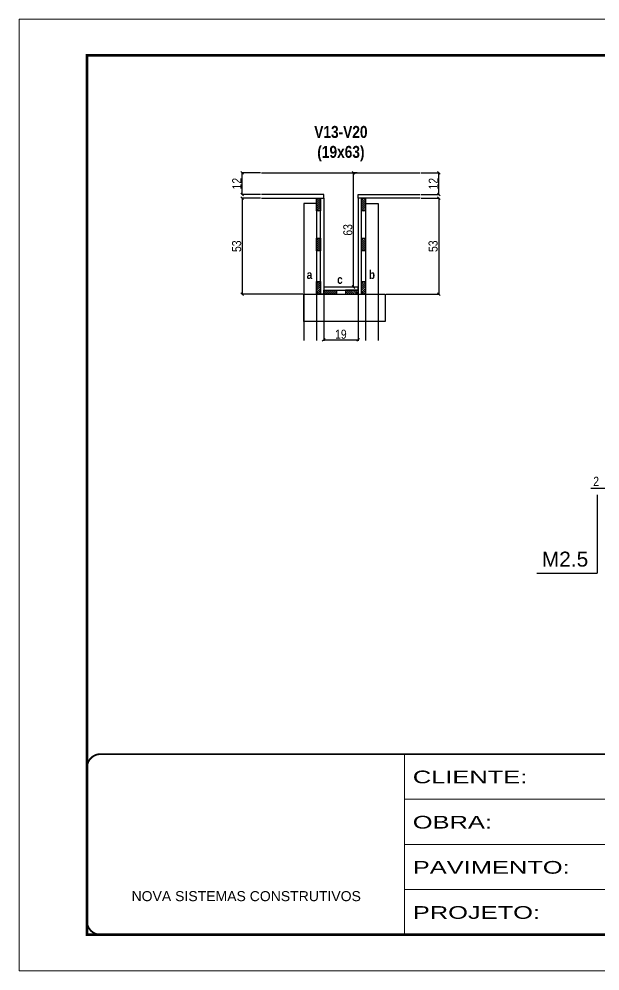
# Model space of a CAD drawing. Extents: x 3330 to 22105, y 1197 to 30204.
# Drawn here: x 12846 to 13487, y 25317 to 26367 of the extents above; entities that cross this region are included whole.
import ezdxf

# ---------------------------------------------------------------- set-up
doc = ezdxf.new("R2010")
doc.units = 0
doc.linetypes.add('CONTINUO', pattern=[0])
doc.linetypes.add('DASHED', pattern=[0.75, 0.5, -0.25])
for name, color, linetype, lineweight in [('CONCRETO', 251, 'Continuous', 25), ('Folhas', 255, 'Continuous', 9), ('SARRAFO DE PRESSAO', 251, 'DASHED', 9)]:
    doc.layers.add(name, color=color, linetype=linetype, lineweight=lineweight)
for name, color, linetype in [('COTA', 241, 'Continuous'), ('detalhes', 4, 'Continuous'), ('NOMENCLATURA', 7, 'Continuous'), ('Painéis', 200, 'Continuous'), ('SARR_2.2x7', 40, 'Continuous')]:
    doc.layers.add(name, color=color, linetype=linetype)
doc.styles.add('ARIAL', font='arial.ttf')
doc.styles.add('COTA TECNICA', font='techl___.ttf', dxfattribs={"height": 10})
doc.styles.add('COTA TECNICA 2X', font='techl___.ttf', dxfattribs={"height": 10})
doc.styles.get("Standard").update_dxf_attribs({"font": 'arial.ttf'})
doc.styles.add('TECNICA', font='techb___.ttf', dxfattribs={"height": 10})
doc.styles.add('Tecnologia', font='')
doc.styles.get('Tecnologia').set_extended_font_data('Forgotten Futurist')
doc.dimstyles.new('PAINEL', dxfattribs={"dimtxt": 10, "dimasz": 3, "dimexe": 3, "dimexo": 3, "dimgap": 3, "dimtad": 1, "dimdec": 1, "dimzin": 12, "dimdsep": 46, "dimtxsty": 'COTA TECNICA', "dimblk1": 'OBLIQUE', "dimblk2": 'OBLIQUE', "dimsah": 1, "dimcen": 0.9, "dimclrd": 4, "dimclre": 4, "dimclrt": 240, "dimadec": 1, "dimazin": 3, "dimtfac": 1, "dimtdec": 1, "dimtmove": 0, "dimatfit": 3, "dimfxl": 1, "dimtolj": 1, "dimtzin": 12, "dimarcsym": 0})
doc.dimstyles.new('SECAO', dxfattribs={"dimscale": 0.333333, "dimtxt": 5, "dimasz": 9, "dimexe": 3, "dimexo": 3, "dimgap": 3, "dimtad": 1, "dimdec": 1, "dimlfac": 0.5, "dimzin": 12, "dimdsep": 46, "dimtxsty": 'COTA TECNICA 2X', "dimblk1": 'OBLIQUE', "dimblk2": 'OBLIQUE', "dimsah": 1, "dimcen": 0.9, "dimclrd": 4, "dimclre": 4, "dimclrt": 240, "dimadec": 1, "dimazin": 3, "dimtfac": 1, "dimtdec": 1, "dimtmove": 0, "dimatfit": 3, "dimfxl": 1, "dimtolj": 1, "dimtzin": 12, "dimarcsym": 0})

# ---------------------------------------------------------------- blocks, each defined once
blk = doc.blocks.new('9999999999')
at = {"color": 30, "linetype": 'CONTINUO'}
for p, q in [((98564.6, 34230.2), (98564.6, 34429.4)), ((98564.6, 34379.6), (99584, 34379.6)), ((98564.6, 34329.8), (99488, 34329.8)), ((98564.6, 34280), (99488, 34280))]:
    blk.add_line(p, q, dxfattribs=at)
at = {"color": 30, "linetype": 'CONTINUO', "const_width": 2}
blk.add_lwpolyline([(99584, 34230.2), (99584, 34414.4, 0.414214), (99569, 34429.4), (98229, 34429.4, 0.414214), (98214, 34414.4), (98214, 34245.2, 0.414214), (98229, 34230.2), (99584, 34230.2)], format="xyb", dxfattribs=at)
at = {"layer": 'Folhas'}
blk.add_lwpolyline([(98139, 34190.2), (99624, 34190.2), (99624, 35240.2), (98139, 35240.2)], close=True, dxfattribs=at)
at = {"layer": 'Folhas', "color": 30, "const_width": 3}
blk.add_lwpolyline([(98214, 34230.2), (99584, 34230.2), (99584, 35200.2), (98214, 35200.2)], close=True, dxfattribs=at)
at = {"color": 7, "linetype": 'Continuous', "ltscale": 5, "style": 'ARIAL'}
blk.add_text('NOVA SISTEMAS CONSTRUTIVOS', height=11.059, dxfattribs=at).set_placement((98263.2, 34267.2))
at = {"layer": 'Folhas', "color": 7, "style": 'Tecnologia', "width": 1.5}
for s, p in [('CLIENTE:', (98573.7, 34397.2)), ('OBRA:', (98573.7, 34347.3)), ('PAVIMENTO:', (98573.7, 34297.5)), ('PROJETO:', (98573.7, 34247.7))]:
    blk.add_text(s, height=14, dxfattribs=at).set_placement(p)
blk = doc.blocks.new('_Oblique')
at = {"color": 0, "linetype": 'ByBlock', "lineweight": -2}
blk.add_line((-0.5, -0.5), (0.5, 0.5), dxfattribs=at)
blk = doc.blocks.new('*D2326')
at = {"layer": 'COTA', "color": 4, "lineweight": -2, "transparency": 16777216}
for p, q in [((13290.1, 26169.8), (13310.4, 26169.8)), ((13309.4, 26169.8), (13309.4, 26063.8)), ((13251.2, 26063.8), (13310.4, 26063.8))]:
    blk.add_line(p, q, dxfattribs=at)
at = {"layer": 'Defpoints', "color": 0, "transparency": 16777216}
for p in [(13289.1, 26169.8), (13250.2, 26063.8, 0), (13309.4, 26063.8)]:
    blk.add_point(p, dxfattribs=at)
at = {"layer": 'COTA', "color": 4, "lineweight": -2, "transparency": 16777216, "xscale": 3, "yscale": 3, "zscale": 3}
for p, rotation in [((13309.4, 26169.8), 90), ((13309.4, 26063.8), 270)]:
    blk.add_blockref('_Oblique', p, dxfattribs=dict(at, rotation=rotation))
at = {"layer": 'COTA', "color": 240, "transparency": 16777216, "insert": (13303.2, 26116.8), "char_height": 10, "attachment_point": 5, "rotation": 90, "style": 'COTA TECNICA 2X'}
blk.add_mtext('\\A1;53', dxfattribs=at)
blk = doc.blocks.new('*D2327')
at = {"layer": 'COTA', "color": 4, "lineweight": -2, "transparency": 16777216}
for p, q in [((13290.1, 26197.8), (13310.4, 26197.8)), ((13309.4, 26173.8), (13309.4, 26197.8)), ((13290.1, 26173.8), (13310.4, 26173.8))]:
    blk.add_line(p, q, dxfattribs=at)
at = {"layer": 'Defpoints', "color": 0, "transparency": 16777216}
for p in [(13289.1, 26197.8), (13309.4, 26197.8), (13289.1, 26173.8)]:
    blk.add_point(p, dxfattribs=at)
at = {"layer": 'COTA', "color": 4, "lineweight": -2, "transparency": 16777216, "xscale": 3, "yscale": 3, "zscale": 3}
for p, rotation in [((13309.4, 26197.8), 90), ((13309.4, 26173.8), 270)]:
    blk.add_blockref('_Oblique', p, dxfattribs=dict(at, rotation=rotation))
at = {"layer": 'COTA', "color": 240, "transparency": 16777216, "insert": (13303.4, 26185.8), "char_height": 10, "attachment_point": 5, "rotation": 90, "style": 'COTA TECNICA 2X'}
blk.add_mtext('\\A1;12', dxfattribs=at)
blk = doc.blocks.new('*D2328')
at = {"layer": 'COTA', "color": 4, "lineweight": -2, "transparency": 16777216}
for p, q in [((13112.7, 26169.8), (13091.5, 26169.8)), ((13092.5, 26169.8), (13092.5, 26063.8)), ((13159.4, 26063.8), (13091.5, 26063.8))]:
    blk.add_line(p, q, dxfattribs=at)
at = {"layer": 'Defpoints', "color": 0, "transparency": 16777216}
for p in [(13113.7, 26169.8), (13092.5, 26063.8), (13160.4, 26063.8, 0)]:
    blk.add_point(p, dxfattribs=at)
at = {"layer": 'COTA', "color": 4, "lineweight": -2, "transparency": 16777216, "xscale": 3, "yscale": 3, "zscale": 3}
for p, rotation in [((13092.5, 26169.8), 90), ((13092.5, 26063.8), 270)]:
    blk.add_blockref('_Oblique', p, dxfattribs=dict(at, rotation=rotation))
at = {"layer": 'COTA', "color": 240, "transparency": 16777216, "insert": (13086.3, 26116.8), "char_height": 10, "attachment_point": 5, "rotation": 90, "style": 'COTA TECNICA 2X'}
blk.add_mtext('\\A1;53', dxfattribs=at)
blk = doc.blocks.new('*D2329')
at = {"layer": 'COTA', "color": 4, "lineweight": -2, "transparency": 16777216}
for p, q in [((13219.4, 26197.8), (13214.3, 26197.8)), ((13215.3, 26071.8), (13215.3, 26197.8)), ((13219.4, 26071.8), (13214.3, 26071.8))]:
    blk.add_line(p, q, dxfattribs=at)
at = {"layer": 'Defpoints', "color": 0, "transparency": 16777216}
for p in [(13215.3, 26197.8), (13220.4, 26197.8), (13220.4, 26071.8)]:
    blk.add_point(p, dxfattribs=at)
at = {"layer": 'COTA', "color": 4, "lineweight": -2, "transparency": 16777216, "xscale": 3, "yscale": 3, "zscale": 3}
for p, rotation in [((13215.3, 26197.8), 90), ((13215.3, 26071.8), 270)]:
    blk.add_blockref('_Oblique', p, dxfattribs=dict(at, rotation=rotation))
at = {"layer": 'COTA', "color": 240, "transparency": 16777216, "insert": (13209.1, 26134.8), "char_height": 10, "attachment_point": 5, "rotation": 90, "style": 'COTA TECNICA 2X'}
blk.add_mtext('\\A1;63', dxfattribs=at)
blk = doc.blocks.new('*D2330')
at = {"layer": 'COTA', "color": 4, "lineweight": -2, "transparency": 16777216}
for p, q in [((13112.7, 26197.8), (13091.5, 26197.8)), ((13092.5, 26173.8), (13092.5, 26197.8)), ((13112.7, 26173.8), (13091.5, 26173.8))]:
    blk.add_line(p, q, dxfattribs=at)
at = {"layer": 'Defpoints', "color": 0, "transparency": 16777216}
for p in [(13092.5, 26197.8), (13113.7, 26197.8), (13113.7, 26173.8)]:
    blk.add_point(p, dxfattribs=at)
at = {"layer": 'COTA', "color": 4, "lineweight": -2, "transparency": 16777216, "xscale": 3, "yscale": 3, "zscale": 3}
for p, rotation in [((13092.5, 26197.8), 90), ((13092.5, 26173.8), 270)]:
    blk.add_blockref('_Oblique', p, dxfattribs=dict(at, rotation=rotation))
at = {"layer": 'COTA', "color": 240, "transparency": 16777216, "insert": (13086.4, 26185.8), "char_height": 10, "attachment_point": 5, "rotation": 90, "style": 'COTA TECNICA 2X'}
blk.add_mtext('\\A1;12', dxfattribs=at)
blk = doc.blocks.new('*D2331')
at = {"layer": 'COTA', "color": 4, "lineweight": -2, "transparency": 16777216}
for p, q in [((13182.4, 26062.8), (13182.4, 26012.6)), ((13220.4, 26062.8), (13220.4, 26012.6)), ((13182.4, 26013.6), (13220.4, 26013.6))]:
    blk.add_line(p, q, dxfattribs=at)
at = {"layer": 'Defpoints', "color": 0, "transparency": 16777216}
for p in [(13182.4, 26063.8), (13220.4, 26063.8), (13220.4, 26013.6)]:
    blk.add_point(p, dxfattribs=at)
at = {"layer": 'COTA', "color": 4, "lineweight": -2, "transparency": 16777216, "xscale": 3, "yscale": 3, "zscale": 3, "rotation": 180}
blk.add_blockref('_Oblique', (13182.4, 26013.6), dxfattribs=at)
at = {"layer": 'COTA', "color": 4, "lineweight": -2, "transparency": 16777216, "xscale": 3, "yscale": 3, "zscale": 3}
blk.add_blockref('_Oblique', (13220.4, 26013.6), dxfattribs=at)
at = {"layer": 'COTA', "color": 240, "transparency": 16777216, "insert": (13201.4, 26019.7), "char_height": 10, "attachment_point": 5, "style": 'COTA TECNICA 2X'}
blk.add_mtext('\\A1;19', dxfattribs=at)
blk = doc.blocks.new('*D2279')
at = {"layer": 'COTA', "color": 4, "linetype": 'ByBlock', "lineweight": -2, "transparency": 16777216}
for p, q in [((13495.3, 25873.9), (13495.3, 25846.5)), ((13497.3, 25873.9), (13497.3, 25846.5)), ((13495.3, 25849.5), (13477.2, 25849.5)), ((13497.3, 25849.5), (13495.3, 25849.5)), ((13497.3, 25849.5), (13500.3, 25849.5))]:
    blk.add_line(p, q, dxfattribs=at)
at = {"layer": 'Defpoints', "color": 0, "linetype": 'ByBlock', "transparency": 16777216}
for p in [(13495.3, 25876.9), (13497.3, 25876.9), (13495.3, 25849.5)]:
    blk.add_point(p, dxfattribs=at)
at = {"layer": 'COTA', "color": 4, "linetype": 'ByBlock', "lineweight": -2, "transparency": 16777216, "xscale": 3, "yscale": 3, "zscale": 3}
blk.add_blockref('_Oblique', (13495.3, 25849.5), dxfattribs=at)
at = {"layer": 'COTA', "color": 4, "linetype": 'ByBlock', "lineweight": -2, "transparency": 16777216, "xscale": 3, "yscale": 3, "zscale": 3, "rotation": 180}
blk.add_blockref('_Oblique', (13497.3, 25849.5), dxfattribs=at)
at = {"layer": 'COTA', "color": 240, "linetype": 'ByBlock', "transparency": 16777216, "insert": (13483.2, 25857.5), "char_height": 10, "attachment_point": 5, "style": 'COTA TECNICA'}
blk.add_mtext('\\A1;2', dxfattribs=at)

msp = doc.modelspace()

# ---------------------------------------------------------------- hatches: boundary and pattern name
at = {"layer": 'SARR_2.2x7'}
h = msp.add_hatch(dxfattribs=at)
h.set_pattern_fill('ANSI31', color=256, scale=0.5)
h.set_pattern_definition([(45, (-110298.1795, -6948.5615), (-1.122532015, 1.122532015), [])])
h.paths.add_polyline_path([(13174.39, 26169.78), (13178.79, 26169.78), (13178.79, 26155.78), (13174.39, 26155.78)])
h = msp.add_hatch(dxfattribs=at)
h.set_pattern_fill('ANSI31', color=256, scale=0.5)
h.set_pattern_definition([(45, (-110248.5795, -6948.5615), (-1.122532015, 1.122532015), [])])
h.paths.add_polyline_path([(13223.99, 26169.78), (13228.39, 26169.78), (13228.39, 26155.78), (13223.99, 26155.78)])
h = msp.add_hatch(dxfattribs=at)
h.set_pattern_fill('ANSI31', color=256, scale=0.5)
h.set_pattern_definition([(45, (-110298.1795, -6992.5615), (-1.122532015, 1.122532015), [])])
h.paths.add_polyline_path([(13174.39, 26125.78), (13178.79, 26125.78), (13178.79, 26111.78), (13174.39, 26111.78)])
h = msp.add_hatch(dxfattribs=at)
h.set_pattern_fill('ANSI31', color=256, scale=0.5)
h.set_pattern_definition([(45, (-110248.5795, -6992.5615), (-1.122532015, 1.122532015), [])])
h.paths.add_polyline_path([(13223.99, 26125.78), (13228.39, 26125.78), (13228.39, 26111.78), (13223.99, 26111.78)])
h = msp.add_hatch(dxfattribs=at)
h.set_pattern_fill('ANSI31', color=256, scale=0.5)
h.set_pattern_definition([(45, (-110298.1795, -7040.5615), (-1.122532015, 1.122532015), [])])
h.paths.add_polyline_path([(13174.39, 26077.78), (13178.79, 26077.78), (13178.79, 26063.78), (13174.39, 26063.78)])
h = msp.add_hatch(dxfattribs=at)
h.set_pattern_fill('ANSI31', color=256, scale=0.5)
h.set_pattern_definition([(45, (-110248.5795, -7040.5615), (-1.122532015, 1.122532015), [])])
h.paths.add_polyline_path([(13223.99, 26077.78), (13228.39, 26077.78), (13228.39, 26063.78), (13223.99, 26063.78)])
h = msp.add_hatch(dxfattribs=at)
h.set_pattern_fill('ANSI31', color=256, scale=0.5, angle=90)
h.set_pattern_definition([(135, (46417.9288, -97448.3926), (-1.122532015, -1.122532015), [])])
h.paths.add_polyline_path([(13196.39, 26063.78), (13196.39, 26068.18), (13182.39, 26068.18), (13182.39, 26063.78)])
h = msp.add_hatch(dxfattribs=at)
h.set_pattern_fill('ANSI31', color=256, scale=0.5, angle=90)
h.set_pattern_definition([(135, (46355.9288, -97448.3926), (-1.122532015, -1.122532015), [])])
h.paths.add_polyline_path([(13206.39, 26063.78), (13206.39, 26068.18), (13220.39, 26068.18), (13220.39, 26063.78)])

# ---------------------------------------------------------------- linework, layer by layer
for p, q in [((13174.39, 26163.78), (13160.39, 26163.78)), ((13160.39, 26163.78), (13160.39, 26012.75)), ((13174.39, 26163.78), (13174.39, 26012.75)), ((13228.39, 26163.78), (13242.39, 26163.78)), ((13228.39, 26163.78), (13228.39, 26012.75)), ((13242.39, 26163.78), (13242.39, 26012.75))]:
    msp.add_line(p, q)
at = {"linetype": 'Continuous'}
msp.add_lwpolyline([(13250.24, 26033.78), (13160.39, 26033.78), (13160.39, 26063.78), (13250.24, 26063.78)], close=True, dxfattribs=at)
at = {"layer": 'CONCRETO', "linetype": 'Continuous'}
msp.add_line((13113.69, 26197.78), (13289.09, 26197.78), dxfattribs=at)
at = {"layer": 'NOMENCLATURA', "linetype": 'Continuous'}
for p in [(13484.47, 25842.58), (13417.52, 25756.23)]:
    msp.add_line(p, (13484.47, 25756.23), dxfattribs=at)
at = {"layer": 'Painéis', "linetype": 'Continuous', "elevation": 0}
for points in [[(13113.69, 26169.78), (13182.39, 26169.78), (13182.39, 26173.78), (13113.69, 26173.78)], [(13289.09, 26169.78), (13220.39, 26169.78), (13220.39, 26173.78), (13289.09, 26173.78)]]:
    msp.add_lwpolyline(points, dxfattribs=at)
at = {"layer": 'Painéis', "linetype": 'Continuous'}
for points in [[(13178.79, 26063.78), (13178.79, 26169.78), (13182.39, 26169.78), (13182.39, 26063.78)], [(13223.99, 26063.78), (13223.99, 26169.78), (13220.39, 26169.78), (13220.39, 26063.78)], [(13220.39, 26071.78), (13182.39, 26071.78), (13182.39, 26068.18), (13220.39, 26068.18)]]:
    msp.add_lwpolyline(points, close=True, dxfattribs=at)
at = {"layer": 'SARR_2.2x7'}
for points in [[(13174.39, 26155.78), (13174.39, 26169.78), (13178.79, 26169.78), (13178.79, 26155.78)], [(13223.99, 26155.78), (13223.99, 26169.78), (13228.39, 26169.78), (13228.39, 26155.78)], [(13174.39, 26111.78), (13174.39, 26125.78), (13178.79, 26125.78), (13178.79, 26111.78)], [(13223.99, 26111.78), (13223.99, 26125.78), (13228.39, 26125.78), (13228.39, 26111.78)], [(13174.39, 26063.78), (13174.39, 26077.78), (13178.79, 26077.78), (13178.79, 26063.78)], [(13223.99, 26063.78), (13223.99, 26077.78), (13228.39, 26077.78), (13228.39, 26063.78)], [(13182.39, 26068.18), (13196.39, 26068.18), (13196.39, 26063.78), (13182.39, 26063.78)], [(13220.39, 26068.18), (13206.39, 26068.18), (13206.39, 26063.78), (13220.39, 26063.78)]]:
    msp.add_lwpolyline(points, close=True, dxfattribs=at)

# ---------------------------------------------------------------- block references
at = {"layer": 'SARRAFO DE PRESSAO', "color": 6, "linetype": 'ByBlock'}
msp.add_blockref('9999999999', (-85292.92, -8872.81), dxfattribs=at)

# ---------------------------------------------------------------- texts
at = {"layer": 'detalhes', "style": 'TECNICA'}
for s, p in [('a', (13163.66, 26080.67)), ('c', (13197.21, 26075.25)), ('b', (13232.27, 26080.66))]:
    msp.add_text(s, height=9.6, dxfattribs=at).set_placement(p)
at = {"layer": 'NOMENCLATURA', "linetype": 'Continuous'}
msp.add_text('M2.5', height=16.5, dxfattribs=at).set_placement((13423.19, 25763.43))
at = {"layer": 'NOMENCLATURA', "insert": (13201.39, 26249.47), "char_height": 13.2, "attachment_point": 2, "style": 'TECNICA'}
msp.add_mtext_dynamic_manual_height_columns('V13-V20\\P(19x63)', width=300.2766, gutter_width=1, heights=[0], dxfattribs=at)

# ---------------------------------------------------------------- dimensions: what is measured, and where the dimension line sits
at = {"layer": 'COTA'}
for base, p1, p2, picture, middle in [((13092.47, 26197.78), (13113.69, 26173.78), (13113.69, 26197.78), '*D2330', (13086.41, 26185.78)), ((13215.32, 26197.78), (13220.39, 26071.78), (13220.39, 26197.78), '*D2329', (13209.1, 26134.78)), ((13309.44, 26197.78), (13289.09, 26173.78), (13289.09, 26197.78), '*D2327', (13303.38, 26185.78)), ((13092.47, 26063.78, 0), (13113.69, 26169.78), (13160.39, 26063.78), '*D2328', (13086.25, 26116.78, 0)), ((13309.44, 26063.78, 0), (13289.09, 26169.78), (13250.24, 26063.78), '*D2326', (13303.22, 26116.78, 0))]:
    dim = msp.add_linear_dim(base=base, p1=p1, p2=p2, angle=90, dimstyle='SECAO', dxfattribs=at)
    dim.commit()
    dim.dimension.update_dxf_attribs({"geometry": picture, "text_midpoint": middle})
dim = msp.add_linear_dim(base=(13220.39, 26013.61), p1=(13182.39, 26063.78), p2=(13220.39, 26063.78), dimstyle='SECAO', dxfattribs=at)
dim.commit()
dim.dimension.update_dxf_attribs({"geometry": '*D2331', "text_midpoint": (13201.39, 26019.69)})
at = {"layer": 'COTA', "linetype": 'ByBlock'}
dim = msp.add_linear_dim(base=(13495.29, 25849.52), p1=(13497.29, 25876.93), p2=(13495.29, 25876.93), angle=180, dimstyle='PAINEL', dxfattribs=at)
dim.commit()
dim.dimension.update_dxf_attribs({"geometry": '*D2279', "text_midpoint": (13483.23, 25857.52)})

doc.saveas('drawing.dxf')
